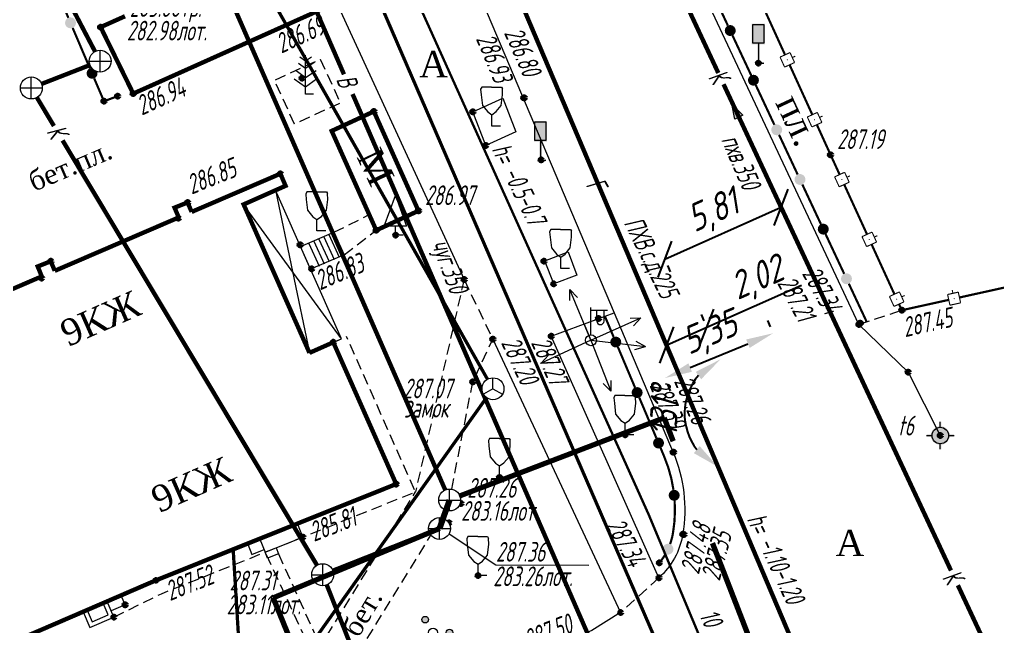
# Model space of a CAD drawing. Header units: metres. Extents: x 1687 to 3282, y 1191 to 1671.
# Drawn here: x 1873.61 to 1918.22, y 1503.33 to 1531.01 of the extents above; entities that cross this region are included whole.
import ezdxf

# ---------------------------------------------------------------- set-up
doc = ezdxf.new("R2010")
doc.units = ezdxf.units.M
doc.set_wipeout_variables(frame=1)
for name, pattern in [('COMMUN', [6, 5, -1]), ('DASHED', [0.75, 0.5, -0.25]), ('DASHEDX2', [1.5, 1, -0.5])]:
    doc.linetypes.add(name, pattern=pattern)
for name, color, linetype, lineweight, transparency in [('51361800', 7, 'Continuous', 18, 0.65), ('51361960', 7, 'Continuous', 18, 0.65), ('51472300', 7, 'Continuous', 18, 0.65), ('71133200', 7, 'Continuous', 18, 0.65), ('71133600', 7, 'Continuous', 18, 0.65), ('71133800', 7, 'Continuous', 18, 0.65), ('71211000', 7, 'Continuous', 18, 0.65), ('82211000', 7, 'Continuous', 18, 0.65), ('82212000', 7, 'Continuous', 18, 0.65), ('Commun', 7, 'Continuous', 18, 0.65), ('ELE_SKLAD', 7, 'Continuous', 18, 0.65), ('GEO_POINTS', 7, 'Continuous', 18, 0.65), ('Otm', 7, 'Continuous', 18, 0.65), ('Sit', 7, 'Continuous', 18, 0.65), ('Text', 7, 'Continuous', 18, 0.65), ('Text_com', 7, 'Continuous', 18, 0.65), ('Us_znak', 7, 'Continuous', 18, 0.65), ('Us_znak_fon', 7, 'Continuous', 18, 0.65)]:
    doc.layers.add(name, color=color, linetype=linetype, lineweight=lineweight, transparency=transparency)
doc.styles.add('eskd', font='ESKD1.shx', dxfattribs={"width": 1.2, "oblique": 15})
doc.styles.get("Standard").update_dxf_attribs({"font": 'GOST_0.TTF', "oblique": 15})
doc.styles.add('style1', font='times.ttf', dxfattribs={"height": 1})
doc.linetypes.add('KABELww_500', pattern='A,0.0001,-0.4,[131,ltypeshp.shx,S=0.4,R=90,X=0.4,Y=-0.4],0.2,[131,ltypeshp.shx,S=0.2,R=90,X=0.4,Y=-0.2],3.6,[131,ltypeshp.shx,S=0.2,R=-90,X=-0.4,Y=0.2],0.2,[131,ltypeshp.shx,S=0.4,R=-90,X=-0.4,Y=0.4],-0.8,4,-0.4', length=9.6001)
doc.linetypes.add('ПОДЗ_ЛИНИИ_СВЯЗИ', pattern='A,4.8,-0.2,[133,ltypeshp.shx,S=0.2,R=0,X=-0.2,Y=0],-0.2,4.8,-2', length=12)
doc.dimstyles.new('ISO-25', dxfattribs={"dimtxt": 2.5, "dimasz": 2.5, "dimexe": 1.25, "dimexo": 0.625, "dimtad": 1, "dimtxsty": 'Standard', "dimcen": 2.5, "dimadec": 0, "dimazin": 0, "dimtfac": 1, "dimtmove": 0, "dimatfit": 3, "dimfxl": 1, "dimarcsym": 0})

# ---------------------------------------------------------------- blocks, each defined once
blk = doc.blocks.new('71133200')
for p, q in [((-0.924145, 3.560442), (-1.024145, 3.360442)), ((-1.024145, 3.360442), (-0.977382, 2.864397)), ((-0.977382, 2.864397), (-0.861899, 1.88241)), ((-0.024145, 3.560442), (-0.924145, 3.560442)), ((-0.024145, 3.560442), (0.875855, 3.560442)), ((0.861899, 1.88241), (0.975974, 2.864397)), ((0.875855, 3.560442), (0.958164, 3.395824)), ((0.975974, 2.864397), (0.958164, 3.395824)), ((-0.861899, 1.88241), (-0.374616, 1.28565)), ((0.401375, 1.321765), (0.861899, 1.88241)), ((-0.374616, 1.28565), (0, 1.039723)), ((0, 1.039723), (0.401375, 1.321765)), ((0, 0), (0, 1.039723)), ((0.8, 0), (0, 0))]:
    blk.add_line(p, q)
at = {"style": 'eskd', "oblique": 14.99997778}
blk.add_attdef('Z', (1.873004, -0.239356), '', height=2, dxfattribs=at)
blk = doc.blocks.new('71133600')
for p, q in [((-0.52, 3.393), (0, 3.023)), ((0, 3.023), (0.55, 3.393)), ((-0.86, 2.163), (0, 1.513)), ((0, 1.513), (0.96, 2.163))]:
    blk.add_line(p, q)
for points in [[(-0.64, 2.838), (0, 2.368), (0, 2.368), (0.78, 2.928)], [(0.71, 0), (0, 0), (0, 3.55)], [(-1.05, 1.38), (0, 0.67), (1, 1.38)]]:
    blk.add_lwpolyline(points)
at = {"style": 'eskd', "oblique": 14.99998}
blk.add_attdef('Z', (2.033, -0.191), '', height=2, dxfattribs=at)
blk = doc.blocks.new('51472300')
for p, q in [((0, 0.5), (0, 3)), ((0, 2.75), (1.5, 2.75)), ((0.538, 1.74), (0.538, 2.75)), ((1.2, 1.74), (1.2, 2.75))]:
    blk.add_line(p, q)
at = {"color": 7}
for radius in [0.5, 0.05]:
    blk.add_circle((0, 0), radius, dxfattribs=at)
blk.add_arc((0.869, 1.752), 0.331, 182.15673, 357.84327)
at = {"oblique": 15}
blk.add_attdef('Z', (1.021, -1.366), '', height=2, dxfattribs=at)
blk = doc.blocks.new('71133800')
blk.add_lwpolyline([(0.71, 0), (0, 0), (0, 0.8), (-1.03, 0.8), (0, 3.61), (1.01, 0.8), (-0.03, 0.8)])
at = {"style": 'eskd', "oblique": 15}
blk.add_attdef('Z', (1.573, -0.805), '', height=2, dxfattribs=at)
blk = doc.blocks.new('*U62')
at = {"layer": '82211000', "linetype": 'Continuous', "ltscale": 0.5}
for points in [[(5192312.151, 4969121.11, 1), (5192312.346, 4969120.65, 1)], [(5192313.125, 4969118.808, 1), (5192313.32, 4969118.347, 1)], [(5192314.099, 4969116.505, 1), (5192314.294, 4969116.045, 1)], [(5192314.885, 4969114.14, 1), (5192314.938, 4969113.643, 1)], [(5192314.735, 4969111.661, 1), (5192314.524, 4969111.208, 1)]]:
    blk.add_hatch(color=256, dxfattribs=at).paths.add_polyline_path(points, flags=0)
at = {"layer": '82211000', "linetype": 'Continuous', "ltscale": 0.5, "flags": 128}
blk.add_lwpolyline([(5192311.762, 4969122.031, 0.1, 0.1, 0), (5192312.151, 4969121.11, 0, 0, 0)], format="xyseb", dxfattribs=at)
at = {"layer": '82211000', "linetype": 'Continuous', "ltscale": 0.5, "const_width": 0.1}
for points in [[(5192312.346, 4969120.65), (5192313.125, 4969118.808)], [(5192313.32, 4969118.347), (5192314.099, 4969116.505)]]:
    blk.add_lwpolyline(points, dxfattribs=at)
at = {"layer": '82211000', "linetype": 'Continuous', "ltscale": 0.5}
for points in [[(5192314.294, 4969116.045, 0.1, 0.1, 0), (5192314.45, 4969115.675, 0.1, 0.1, -0.063691), (5192314.88, 4969114.14, 0, 0, 0)], [(5192314.933, 4969113.643, 0.1, 0.1, -0.058102), (5192314.86, 4969112.19, 0.1, 0.1, -0.047329), (5192314.725, 4969111.666, 0, 0, 0)]]:
    blk.add_lwpolyline(points, format="xyseb", dxfattribs=at)
at = {"layer": '82211000', "ltscale": 0.5, "const_width": 0.1}
blk.add_lwpolyline([(5192314.515, 4969111.213, -0.042907), (5192314.234, 4969110.81, -0.042907)], format="xyb", dxfattribs=at)
blk = doc.blocks.new('*U70')
at = {"layer": '82211000', "linetype": 'Continuous', "ltscale": 0.5}
for points in [[(5192271.339, 4969140.73, 1), (5192271.544, 4969140.274, 1)], [(5192285.318, 4969140.264, 1), (5192285.514, 4969139.805, 1)], [(5192282.512, 4969139.118, 1), (5192282.972, 4969139.315, 1)], [(5192272.365, 4969138.45, 1), (5192272.57, 4969137.994, 1)], [(5192280.214, 4969138.135, 1), (5192280.674, 4969138.332, 1)], [(5192286.299, 4969137.965, 1), (5192286.495, 4969137.505, 1)], [(5192275.786, 4969137.062, 1), (5192276.243, 4969137.265, 1)], [(5192277.916, 4969137.152, 1), (5192278.375, 4969137.348, 1)], [(5192273.501, 4969136.048, 1), (5192273.958, 4969136.251, 1)], [(5192287.28, 4969135.666, 1), (5192287.476, 4969135.206, 1)], [(5192288.261, 4969133.366, 1), (5192288.458, 4969132.906, 1)]]:
    blk.add_hatch(color=256, dxfattribs=at).paths.add_polyline_path(points, flags=0)
at = {"layer": '82211000', "linetype": 'Continuous', "ltscale": 0.5, "flags": 128}
blk.add_lwpolyline([(5192270.929, 4969141.642, 0.1, 0.1, 0), (5192271.339, 4969140.73, 0, 0, 0)], format="xyseb", dxfattribs=at)
at = {"layer": '82211000', "linetype": 'Continuous', "ltscale": 0.5, "const_width": 0.1}
for points in [[(5192271.544, 4969140.274), (5192272.365, 4969138.45)], [(5192285.514, 4969139.805), (5192286.299, 4969137.965)], [(5192280.674, 4969138.332), (5192282.512, 4969139.118)], [(5192278.375, 4969137.348), (5192280.214, 4969138.135)], [(5192286.495, 4969137.505), (5192287.28, 4969135.666)], [(5192273.958, 4969136.251), (5192275.786, 4969137.062)], [(5192287.476, 4969135.206), (5192288.261, 4969133.366)]]:
    blk.add_lwpolyline(points, dxfattribs=at)
at = {"layer": '82211000', "linetype": 'Continuous', "ltscale": 0.5}
for points in [[(5192282.972, 4969139.315, 0.1, 0.1, 0), (5192285.298, 4969140.31, 0.1, 0.1, 0), (5192285.318, 4969140.264, 0, 0, 0)], [(5192272.57, 4969137.994, 0.1, 0.1, 0), (5192273.456, 4969136.027, 0.1, 0.1, 0), (5192273.501, 4969136.048, 0, 0, 0)], [(5192276.243, 4969137.265, 0.1, 0.1, 0), (5192276.311, 4969137.296, 0.1, 0.1, 0), (5192276.907, 4969136.72, 0.1, 0.1, 0), (5192277.916, 4969137.152, 0, 0, 0)]]:
    blk.add_lwpolyline(points, format="xyseb", dxfattribs=at)
at = {"layer": '82211000', "ltscale": 0.5}
blk.add_lwpolyline([(5192288.458, 4969132.906, 0.1, 0.1, 0), (5192288.903, 4969131.861, 0.1, 0.1, 0), (5192289.527, 4969132.094, 0, 0, 0)], format="xyseb", dxfattribs=at)
blk = doc.blocks.new('*U72')
at = {"layer": '82212000', "linetype": 'Continuous', "ltscale": 0.5}
for points in [[(5192318.496, 4969139.419, 1), (5192318.495, 4969139.369, 1)], [(5192318.819, 4969136.503, 1), (5192318.839, 4969136.457, 1)], [(5192320.062, 4969133.773, 1), (5192320.083, 4969133.727, 1)], [(5192321.306, 4969131.042, 1), (5192321.327, 4969130.997, 1)], [(5192322.552, 4969128.313, 1), (5192322.573, 4969128.268, 1)], [(5192342.303, 4969126.086, 1), (5192342.352, 4969126.097, 1)], [(5192323.801, 4969125.586, 1), (5192323.822, 4969125.541, 1)], [(5192339.373, 4969125.439, 1), (5192339.422, 4969125.45, 1)], [(5192336.444, 4969124.792, 1), (5192336.493, 4969124.803, 1)], [(5192333.514, 4969124.146, 1), (5192333.563, 4969124.157, 1)], [(5192330.585, 4969123.499, 1), (5192330.634, 4969123.51, 1)], [(5192325.051, 4969122.859, 1), (5192325.072, 4969122.813, 1)], [(5192327.655, 4969122.852, 1), (5192327.704, 4969122.863, 1)]]:
    blk.add_hatch(color=256, dxfattribs=at).paths.add_polyline_path(points, flags=0)
at = {"layer": '82212000', "linetype": 'Continuous', "ltscale": 0.5, "flags": 128}
blk.add_lwpolyline([(5192318.54, 4969140.893, 0.1, 0.1, 0), (5192318.503, 4969139.643, 0, 0, 0)], format="xyseb", dxfattribs=at)
at = {"layer": '82212000', "linetype": 'Continuous', "ltscale": 0.5}
for points, const_width in [([(5192318.238, 4969139.151), (5192318.253, 4969139.651)], 0.05), ([(5192318.253, 4969139.651), (5192318.753, 4969139.636)], 0.05), ([(5192318.753, 4969139.636), (5192318.738, 4969139.136)], 0.05), ([(5192318.738, 4969139.136), (5192318.238, 4969139.151)], 0.05), ([(5192318.746, 4969139.386), (5192318.896, 4969139.382)], 0.05), ([(5192318.498, 4969136.604), (5192318.953, 4969136.811)], 0.05), ([(5192318.705, 4969136.149), (5192318.498, 4969136.604)], 0.05), ([(5192318.953, 4969136.811), (5192319.16, 4969136.356)], 0.05), ([(5192319.056, 4969136.583), (5192319.193, 4969136.646)], 0.05), ([(5192319.16, 4969136.356), (5192318.705, 4969136.149)], 0.05), ([(5192318.933, 4969136.252), (5192319.969, 4969133.977)], 0.1), ([(5192319.741, 4969133.874), (5192320.196, 4969134.081)], 0.05), ([(5192319.949, 4969133.419), (5192319.741, 4969133.874)], 0.05), ([(5192320.196, 4969134.081), (5192320.404, 4969133.626)], 0.05), ([(5192320.3, 4969133.853), (5192320.437, 4969133.916)], 0.05), ([(5192320.404, 4969133.626), (5192319.949, 4969133.419)], 0.05), ([(5192320.176, 4969133.522), (5192321.213, 4969131.247)], 0.1), ([(5192320.985, 4969131.144), (5192321.44, 4969131.351)], 0.05), ([(5192321.192, 4969130.689), (5192320.985, 4969131.144)], 0.05), ([(5192321.44, 4969131.351), (5192321.647, 4969130.896)], 0.05), ([(5192321.544, 4969131.123), (5192321.68, 4969131.186)], 0.05), ([(5192321.647, 4969130.896), (5192321.192, 4969130.689)], 0.05), ([(5192322.231, 4969128.414), (5192322.686, 4969128.622)], 0.05), ([(5192322.439, 4969127.959), (5192322.231, 4969128.414)], 0.05), ([(5192322.686, 4969128.622), (5192322.894, 4969128.168)], 0.05), ([(5192322.79, 4969128.395), (5192322.926, 4969128.457)], 0.05), ([(5192322.894, 4969128.168), (5192322.439, 4969127.959)], 0.05), ([(5192322.667, 4969128.063), (5192323.708, 4969125.791)], 0.1), ([(5192342.029, 4969126.281), (5192342.517, 4969126.389)], 0.05), ([(5192342.137, 4969125.793), (5192342.029, 4969126.281)], 0.05), ([(5192342.273, 4969126.335), (5192342.241, 4969126.482)], 0.05), ([(5192342.517, 4969126.389), (5192342.625, 4969125.901)], 0.05), ([(5192323.48, 4969125.687), (5192323.935, 4969125.895)], 0.05), ([(5192323.689, 4969125.232), (5192323.48, 4969125.687)], 0.05), ([(5192323.935, 4969125.895), (5192324.143, 4969125.44)], 0.05), ([(5192324.039, 4969125.667), (5192324.176, 4969125.73)], 0.05), ([(5192339.1, 4969125.635), (5192339.588, 4969125.742)], 0.05), ([(5192339.344, 4969125.689), (5192339.311, 4969125.835)], 0.05), ([(5192339.588, 4969125.742), (5192339.696, 4969125.254)], 0.05), ([(5192339.642, 4969125.498), (5192342.083, 4969126.037)], 0.1), ([(5192342.625, 4969125.901), (5192342.137, 4969125.793)], 0.05), ([(5192324.143, 4969125.44), (5192323.689, 4969125.232)], 0.05), ([(5192323.916, 4969125.336), (5192324.957, 4969123.063)], 0.1), ([(5192336.712, 4969124.852), (5192339.154, 4969125.391)], 0.1), ([(5192339.207, 4969125.146), (5192339.1, 4969125.635)], 0.05), ([(5192339.696, 4969125.254), (5192339.207, 4969125.146)], 0.05), ([(5192336.17, 4969124.988), (5192336.658, 4969125.096)], 0.05), ([(5192336.278, 4969124.5), (5192336.17, 4969124.988)], 0.05), ([(5192336.414, 4969125.042), (5192336.382, 4969125.188)], 0.05), ([(5192336.658, 4969125.096), (5192336.766, 4969124.608)], 0.05), ([(5192333.241, 4969124.341), (5192333.729, 4969124.449)], 0.05), ([(5192333.349, 4969123.853), (5192333.241, 4969124.341)], 0.05), ([(5192333.485, 4969124.395), (5192333.453, 4969124.542)], 0.05), ([(5192333.729, 4969124.449), (5192333.837, 4969123.961)], 0.05), ([(5192333.783, 4969124.205), (5192336.224, 4969124.744)], 0.1), ([(5192336.766, 4969124.608), (5192336.278, 4969124.5)], 0.05), ([(5192330.555, 4969123.749), (5192330.523, 4969123.895)], 0.05), ([(5192330.853, 4969123.558), (5192333.295, 4969124.097)], 0.1), ([(5192333.837, 4969123.961), (5192333.349, 4969123.853)], 0.05), ([(5192327.924, 4969122.912), (5192330.365, 4969123.451)], 0.1), ([(5192330.311, 4969123.695), (5192330.799, 4969123.802)], 0.05), ([(5192330.419, 4969123.206), (5192330.311, 4969123.695)], 0.05), ([(5192330.799, 4969123.802), (5192330.907, 4969123.314)], 0.05), ([(5192324.73, 4969122.959), (5192325.185, 4969123.167)], 0.05), ([(5192325.185, 4969123.167), (5192325.393, 4969122.713)], 0.05), ([(5192325.289, 4969122.94), (5192325.425, 4969123.003)], 0.05), ([(5192327.382, 4969123.048), (5192327.87, 4969123.156)], 0.05), ([(5192327.49, 4969122.56), (5192327.382, 4969123.048)], 0.05), ([(5192327.626, 4969123.102), (5192327.594, 4969123.248)], 0.05), ([(5192327.87, 4969123.156), (5192327.978, 4969122.668)], 0.05), ([(5192330.907, 4969123.314), (5192330.419, 4969123.206)], 0.05), ([(5192324.938, 4969122.505), (5192324.73, 4969122.959)], 0.05), ([(5192325.393, 4969122.713), (5192324.938, 4969122.505)], 0.05), ([(5192327.978, 4969122.668), (5192327.49, 4969122.56)], 0.05)]:
    blk.add_lwpolyline(points, dxfattribs=dict(at, const_width=const_width))
for points in [[(5192318.488, 4969139.144, 0.1, 0.1, 0), (5192318.435, 4969137.344, 0.1, 0.1, 0), (5192318.725, 4969136.707, 0, 0, 0)], [(5192321.42, 4969130.792, 0.1, 0.1, 0), (5192322.045, 4969129.42, 0.1, 0.1, 0), (5192322.458, 4969128.518, 0, 0, 0)], [(5192325.166, 4969122.609, 0.1, 0.1, 0), (5192325.293, 4969122.331, 0.1, 0.1, 0), (5192327.436, 4969122.804, 0, 0, 0)]]:
    blk.add_lwpolyline(points, format="xyseb", dxfattribs=at)
at = {"layer": '82212000', "ltscale": 0.5, "const_width": 0.1}
blk.add_lwpolyline([(5192342.571, 4969126.145), (5192342.744, 4969126.183)], dxfattribs=at)
blk = doc.blocks.new('*U75')
at = {"layer": '82211000', "linetype": 'Continuous', "ltscale": 0.5}
for points in [[(5192316.301, 4969137.575, 1), (5192316.513, 4969137.122, 1)], [(5192317.362, 4969135.311, 1), (5192317.574, 4969134.858, 1)], [(5192318.423, 4969133.047, 1), (5192318.635, 4969132.595, 1)], [(5192319.483, 4969130.784, 1), (5192319.696, 4969130.331, 1)], [(5192320.544, 4969128.52, 1), (5192320.757, 4969128.067, 1)], [(5192321.605, 4969126.256, 1), (5192321.817, 4969125.803, 1)], [(5192322.666, 4969123.992, 1), (5192322.878, 4969123.54, 1)]]:
    blk.add_hatch(color=256, dxfattribs=at).paths.add_polyline_path(points, flags=0)
at = {"layer": '82211000', "linetype": 'Continuous', "ltscale": 0.5, "flags": 128}
blk.add_lwpolyline([(5192315.876, 4969138.48, 0.1, 0.1, 0), (5192316.301, 4969137.575, 0, 0, 0)], format="xyseb", dxfattribs=at)
at = {"layer": '82211000', "linetype": 'Continuous', "ltscale": 0.5, "const_width": 0.1}
for points in [[(5192316.513, 4969137.122), (5192317.362, 4969135.311)], [(5192317.574, 4969134.858), (5192318.423, 4969133.047)], [(5192318.635, 4969132.595), (5192319.483, 4969130.784)], [(5192319.696, 4969130.331), (5192320.544, 4969128.52)], [(5192320.757, 4969128.067), (5192321.605, 4969126.256)], [(5192321.817, 4969125.803), (5192322.666, 4969123.992)]]:
    blk.add_lwpolyline(points, dxfattribs=at)
at = {"layer": '82211000', "ltscale": 0.5, "const_width": 0.1}
blk.add_lwpolyline([(5192322.878, 4969123.54), (5192323.693, 4969121.801)], dxfattribs=at)
blk = doc.blocks.new('51361800a')
at = {"style": 'eskd', "oblique": 15}
for tag, p in [('Z', (1.722, 1.4)), ('Z1', (1.722, -1)), ('Z2', (1.722, -3.4))]:
    blk.add_attdef(tag, p, '', height=2, dxfattribs=at)
at = {"color": 7}
blk.add_wipeout([(-0.098, 1), (-0.292, 0.962), (-0.474, 0.886), (-0.637, 0.777), (-0.777, 0.637), (-0.886, 0.474), (-0.962, 0.292), (-1, 0.098), (-1, -0.098), (-0.962, -0.292), (-0.886, -0.474), (-0.777, -0.637), (-0.637, -0.777), (-0.474, -0.886), (-0.292, -0.962), (-0.098, -1), (0.098, -1), (0.292, -0.962), (0.474, -0.886), (0.637, -0.777), (0.777, -0.637), (0.886, -0.474), (0.962, -0.292), (1, -0.098), (1, 0.098), (0.962, 0.292), (0.886, 0.474), (0.777, 0.637), (0.637, 0.777), (0.474, 0.886), (0.292, 0.962), (0.098, 1)], dxfattribs=at)
for p, q in [((0, -1), (0, 1)), ((-1, 0), (1, 0))]:
    blk.add_line(p, q)
blk.add_circle((0, 0), 1)
blk = doc.blocks.new('51361960a')
at = {"style": 'eskd', "oblique": 15}
for tag, p in [('Z', (1.722, 1.4)), ('Z1', (1.722, -1)), ('Z2', (1.722, -3.4))]:
    blk.add_attdef(tag, p, '', height=2, dxfattribs=at)
at = {"color": 7}
blk.add_wipeout([(-0.098, 1), (-0.292, 0.962), (-0.474, 0.886), (-0.637, 0.777), (-0.777, 0.637), (-0.886, 0.474), (-0.962, 0.292), (-1, 0.098), (-1, -0.098), (-0.962, -0.292), (-0.886, -0.474), (-0.777, -0.637), (-0.637, -0.777), (-0.474, -0.886), (-0.292, -0.962), (-0.098, -1), (0.098, -1), (0.292, -0.962), (0.474, -0.886), (0.637, -0.777), (0.777, -0.637), (0.886, -0.474), (0.962, -0.292), (1, -0.098), (1, 0.098), (0.962, 0.292), (0.886, 0.474), (0.777, 0.637), (0.637, 0.777), (0.474, 0.886), (0.292, 0.962), (0.098, 1)], dxfattribs=at)
blk.add_wipeout([(-0.098, 1), (-0.292, 0.962), (-0.474, 0.886), (-0.637, 0.777), (-0.777, 0.637), (-0.886, 0.474), (-0.962, 0.292), (-1, 0.098), (-1, -0.098), (-0.962, -0.292), (-0.886, -0.474), (-0.777, -0.637), (-0.637, -0.777), (-0.474, -0.886), (-0.292, -0.962), (-0.098, -1), (0.098, -1), (0.292, -0.962), (0.474, -0.886), (0.637, -0.777), (0.777, -0.637), (0.886, -0.474), (0.962, -0.292), (1, -0.098), (1, 0.098), (0.962, 0.292), (0.886, 0.474), (0.777, 0.637), (0.637, 0.777), (0.474, 0.886), (0.292, 0.962), (0.098, 1)], dxfattribs=at)
for q in [(0, 1), (-0.867, -0.498), (0.867, -0.498)]:
    blk.add_line((0, 0), q)
blk.add_circle((0, 0), 1)
blk = doc.blocks.new('71211000')
at = {"linetype": 'Continuous'}
h = blk.add_hatch(color=256, dxfattribs=at)
h.paths.add_polyline_path([(-0.39, -1.19, 1), (-0.99, -1.19, 1)])
h.paths.add_polyline_path([(-0.41, 1.18, 1), (-1.01, 1.18, 1)])
h.paths.add_polyline_path([(1.2, 0, 1), (1.8, 0, 1)])
for centre, radius in [((-0.71, 1.18), 0.3), ((0, 0), 0.4), ((1.5, 0), 0.3), ((-0.69, -1.19), 0.3)]:
    blk.add_circle(centre, radius)
blk = doc.blocks.new('NAPR')
at = {"layer": 'Us_znak', "color": 0, "linetype": 'Continuous', "lineweight": -2}
for p in [(-0.191, 2.038), (0.189, 2.037)]:
    blk.add_line(p, (0, 2.5), dxfattribs=at)
blk.add_lwpolyline([(0, 0), (0, 2.5)], dxfattribs=at)
blk = doc.blocks.new('ZNAK')
at = {"layer": 'Us_znak_fon', "true_color": 0xffffff}
blk.add_hatch(color=7, dxfattribs=at).paths.add_polyline_path([(0.3, 1.8), (-0.3, 1.8), (-0.3, 0.85), (-0.05, 0.85), (-0.05, -0.05), (0.25, -0.05), (0.25, 0.05), (0.05, 0.05), (0.05, 0.85), (0.3, 0.85)])
at = {"layer": 'Us_znak', "color": 0, "linetype": 'Continuous', "lineweight": -2, "ltscale": 10}
blk.add_lwpolyline([(-0.25, 1.75), (0.25, 1.75), (0.25, 0.9), (-0.25, 0.9)], close=True, dxfattribs=at)
at = {"layer": 'Us_znak', "linetype": 'DASHEDX2', "ltscale": 10}
blk.add_lwpolyline([(0, 0.9), (0, 0), (0.25, 0)], dxfattribs=at)
blk = doc.blocks.new('A$C52264BE2')
at = {"layer": 'Sit'}
h = blk.add_hatch(color=32, dxfattribs=at)
h.dxf.hatch_style = 1
h.paths.add_polyline_path([(0, 0.374), (0.714, 0.443), (0.15, 0)])
at = {"layer": 'Sit', "color": 32, "elevation": 285.308}
blk.add_lwpolyline([(0, 0.374), (0.714, 0.443), (0.15, 0), (0, 0.374)], dxfattribs=at)
blk = doc.blocks.new('POINT')
at = {"layer": 'Us_znak', "linetype": 'Continuous', "lineweight": -2}
h = blk.add_hatch(color=0, dxfattribs=at)
edge = h.paths.add_edge_path()
edge.add_arc((0, 0), 0.05, 0, 360)
at = {"layer": 'Us_znak_fon', "linetype": 'Continuous', "true_color": 0xffffff}
blk.add_hatch(color=7, dxfattribs=at).paths.add_polyline_path([(-0.422, 0.05, -0.346708), (-0.05, 0.422), (-0.05, 0.625), (0.05, 0.625), (0.05, 0.422, -0.346708), (0.422, 0.05), (0.625, 0.05), (0.625, -0.05), (0.422, -0.05, -0.346708), (0.05, -0.422), (0.05, -0.625), (-0.05, -0.625), (-0.05, -0.422, -0.346708), (-0.422, -0.05), (-0.625, -0.05), (-0.625, 0.05)])
at = {"layer": 'Us_znak', "color": 0, "linetype": 'Continuous', "lineweight": -2}
for p, q in [((0, 0.375), (0, 0.625)), ((-0.625, 0), (-0.375, 0)), ((0.375, 0), (0.625, 0)), ((0, -0.625), (0, -0.375))]:
    blk.add_line(p, q, dxfattribs=at)
for radius in [0.375, 0.05]:
    blk.add_circle((0, 0), radius, dxfattribs=at)
blk = doc.blocks.new('_Oblique')
at = {"color": 0, "linetype": 'ByBlock', "lineweight": -2}
blk.add_line((-0.5, -0.5), (0.5, 0.5), dxfattribs=at)
blk = doc.blocks.new('*D113')
at = {"color": 0, "lineweight": -2, "transparency": 16777216}
for p, q in [((1904.963, 1516.982), (1909.276, 1518.891)), ((1904.836, 1517.268), (1904.71, 1517.553)), ((1903.118, 1516.165), (1904.963, 1516.982)), ((1902.991, 1516.451), (1902.865, 1516.736))]:
    blk.add_line(p, q, dxfattribs=at)
at = {"layer": 'Defpoints', "color": 0, "transparency": 16777216}
for p in [(1904.963, 1516.982), (1904.963, 1516.982), (1903.118, 1516.165)]:
    blk.add_point(p, dxfattribs=at)
at = {"color": 0, "lineweight": -2, "transparency": 16777216, "xscale": 1.25, "yscale": 1.25, "zscale": 1.25}
for p, rotation in [((1904.963, 1516.982), 23.87615113936578), ((1903.118, 1516.165), 203.8761511393658)]:
    blk.add_blockref('_Oblique', p, dxfattribs=dict(at, rotation=rotation))
at = {"color": 0, "transparency": 16777216, "insert": (1907.273, 1519.132), "char_height": 1.25, "attachment_point": 5, "rotation": 23.8762}
blk.add_mtext('2,02', dxfattribs=at)
blk = doc.blocks.new('*D123')
at = {"color": 0, "lineweight": -2, "transparency": 16777216}
for p, q in [((1903.039, 1520.082), (1908.348, 1522.448)), ((1908.475, 1522.162), (1908.602, 1521.877)), ((1903.167, 1519.797), (1903.294, 1519.511))]:
    blk.add_line(p, q, dxfattribs=at)
at = {"layer": 'Defpoints', "color": 0, "transparency": 16777216}
for p in [(1908.348, 1522.448), (1908.348, 1522.448), (1903.039, 1520.082)]:
    blk.add_point(p, dxfattribs=at)
at = {"color": 0, "lineweight": -2, "transparency": 16777216, "xscale": 1.25, "yscale": 1.25, "zscale": 1.25}
for p, rotation in [((1908.348, 1522.448), 24.01759159177608), ((1903.039, 1520.082), 204.0175915917761)]:
    blk.add_blockref('_Oblique', p, dxfattribs=dict(at, rotation=rotation))
at = {"color": 0, "transparency": 16777216, "insert": (1905.274, 1522.207), "char_height": 1.25, "attachment_point": 5, "rotation": 24.0176}
blk.add_mtext('5,81', dxfattribs=at)
blk = doc.blocks.new('*D199')
at = {"color": 0, "lineweight": -2, "transparency": 16777216}
blk.add_arc((1906.638, 1513.037), 2.694, 139.8285, 217.4859, dxfattribs=at)
at = {"color": 0, "transparency": 16777216}
for points in [[(1904.455, 1514.942), (1904.703, 1514.607), (1905.585, 1515.517)], [(1904.631, 1511.559), (1904.368, 1511.236), (1905.47, 1510.609)]]:
    blk.add_solid(points, dxfattribs=at)
at = {"layer": 'Defpoints', "color": 0, "transparency": 16777216}
for p in [(1882.695, 1569.44, 283.113), (1904.162, 1514.099), (1906.638, 1513.037, 284.537), (1906.638, 1513.037, 284.537), (1899.584, 1498.371, 284.715)]:
    blk.add_point(p, dxfattribs=at)
at = {"color": 0, "transparency": 16777216, "insert": (1903.007, 1513.122), "char_height": 1.25, "attachment_point": 5, "rotation": 88.6572}
blk.add_mtext('131°', dxfattribs=at)
blk = doc.blocks.new('*D200')
at = {"color": 0, "lineweight": -2, "transparency": 16777216}
blk.add_arc((1899.069, 1498.153), 3.375, 314.4852, 42.967, dxfattribs=at)
at = {"color": 0, "transparency": 16777216}
for points in [[(1901.415, 1500.285), (1901.662, 1500.621), (1900.532, 1501.194)], [(1901.55, 1495.572), (1901.318, 1495.918), (1900.395, 1495.05)]]:
    blk.add_solid(points, dxfattribs=at)
at = {"layer": 'Defpoints', "color": 0, "transparency": 16777216}
for p in [(1906.123, 1512.818, 284.537), (1899.069, 1498.153, 284.715), (1899.069, 1498.153), (1902.172, 1496.827), (1916.204, 1458.057)]:
    blk.add_point(p, dxfattribs=at)
at = {"color": 0, "transparency": 16777216, "insert": (1901.506, 1498.099), "char_height": 1.25, "attachment_point": 5, "rotation": 88.7261}
blk.add_mtext('131°', dxfattribs=at)
blk = doc.blocks.new('*D228')
at = {"color": 0, "lineweight": -2, "transparency": 16777216}
for p, q in [((1907.869, 1516.994), (1907.749, 1517.283)), ((1904.201, 1515.138), (1906.833, 1516.227)), ((1903.166, 1514.372), (1903.285, 1514.083))]:
    blk.add_line(p, q, dxfattribs=at)
at = {"color": 0, "transparency": 16777216}
for points in [[(1906.754, 1516.42), (1906.913, 1516.035), (1907.988, 1516.705)], [(1904.122, 1515.331), (1904.281, 1514.946), (1903.046, 1514.66)]]:
    blk.add_solid(points, dxfattribs=at)
at = {"layer": 'Defpoints', "color": 0, "transparency": 16777216}
for p in [(1907.988, 1516.705, 287.199), (1907.988, 1516.705), (1903.046, 1514.66)]:
    blk.add_point(p, dxfattribs=at)
at = {"color": 0, "transparency": 16777216, "insert": (1905.123, 1516.636), "char_height": 1.25, "attachment_point": 5, "rotation": 22.4792}
blk.add_mtext('5,35', dxfattribs=at)

msp = doc.modelspace()

# ---------------------------------------------------------------- linework, layer by layer
at = {"color": 192, "linetype": 'ПОДЗ_ЛИНИИ_СВЯЗИ', "lineweight": 60, "ltscale": 0.4, "const_width": 0.15, "flags": 128}
for points, elevation in [([(1918.121, 1466.925), (1881.223, 1552.158)], 290.074), ([(1876.28, 1547.496), (1894.955, 1514.607)], 285.237), ([(1885.226, 1500.147), (1894.911, 1513.769)], 287.444), ([(1883.357, 1506.828), (1885.261, 1475.692)], 287.444)]:
    msp.add_lwpolyline(points, dxfattribs=dict(at, elevation=elevation))
at = {"layer": 'Commun', "color": 1, "linetype": 'KABELww_500', "lineweight": 30, "flags": 128}
for points in [[(1902.3, 1508.453), (1861.765, 1598.39)], [(1902.3, 1508.453), (1907.247, 1496.628), (1915.094, 1478.449), (1925.833, 1453.741), (1943.82, 1411.454), (1947.767, 1402.432), (1954.32, 1387.493), (1973.029, 1345.148), (1987.375, 1312.339), (2001.279, 1279.81), (2013.185, 1252.155), (2013.185, 1252.155)]]:
    msp.add_lwpolyline(points, dxfattribs=at)
at = {"layer": 'Commun', "color": 4, "linetype": 'COMMUN', "ltscale": 0.7, "const_width": 0.2, "elevation": 287.906, "flags": 128}
msp.add_lwpolyline([(1881.85, 1566.264), (1918.476, 1479.984)], dxfattribs=at)
at = {"layer": 'Commun', "color": 106, "linetype": 'COMMUN', "ltscale": 0.7, "const_width": 0.2, "elevation": 285.381, "flags": 128}
for points in [[(1874.749, 1559.864), (1888.41, 1528.51)], [(1888.802, 1527.611), (1900.448, 1500.88)]]:
    msp.add_lwpolyline(points, dxfattribs=at)
at = {"layer": 'Commun', "color": 32, "linetype": 'COMMUN', "ltscale": 0.7, "const_width": 0.2, "flags": 128}
for points, elevation in [([(1893.029, 1509.557), (1875.634, 1549.311)], 285.237), ([(1877.051, 1529.558), (1867.305, 1548.126)], 286.577), ([(1905.483, 1528.572), (1901.166, 1537.803)], 288.999), ([(1876.821, 1528.933), (1874.615, 1528.072)], 286.577), ([(1916.095, 1505.885), (1905.724, 1528.058)], 288.999), ([(1874.401, 1527.457), (1875.181, 1526.154)], 286.577), ([(1875.574, 1525.498), (1887.181, 1506.122)], 286.577), ([(1893.083, 1508.618), (1892.948, 1508.264)], 285.237), ([(1892.302, 1507.614), (1887.903, 1505.876)], 285.237), ([(1887.623, 1505.228), (1889.468, 1500.591)], 285.237), ([(1921.441, 1494.455), (1916.409, 1505.214)], 288.999)]:
    msp.add_lwpolyline(points, dxfattribs=dict(at, elevation=elevation))
at = {"layer": 'GEO_POINTS', "lineweight": 60}
for centre in [(1877.311, 1530.663, 286.411), (1877.283, 1529.114, 286.577), (1907.31, 1529.026, 287.055), (1886.498, 1528.336, 293.181), (1874.143, 1527.887, 286.533), (1878.798, 1527.631, 286.941), (1877.462, 1527.284, 286.558), (1878.086, 1527.516, 286.535), (1896.615, 1527.436, 286.934), (1896.634, 1527.438, 286.797), (1889.774, 1526.818, 286.826), (1894.283, 1526.801, 286.918), (1894.884, 1525.272, 286.961), (1897.404, 1524.605, 286.805), (1910.604, 1524.843, 287.191), (1885.509, 1523.978, 299.683), (1881.278, 1522.667, 286.851), (1891.807, 1522.287, 286.965), (1880.856, 1521.947, 286.907), (1889.882, 1521.398, 286.785), (1890.767, 1521.182, 286.802), (1886.415, 1520.74, 286.324), (1875.037, 1519.986, 286.882), (1886.939, 1519.637, 286.831), (1897.532, 1519.995, 287.133), (1874.619, 1519.22, 286.897), (1893.888, 1519.152, 287.122), (1897.976, 1518.951, 287.183), (1900.019, 1517.374, 287.232), (1913.852, 1517.753, 287.45), (1911.898, 1517.107, 287.207), (1911.951, 1517.162, 287.343), (1897.865, 1516.57, 287.268), (1887.923, 1516.291, 308.062), (1895.198, 1516.43, 287.195), (1914.14, 1514.934, 287.418), (1894.284, 1514.492, 287.064), (1895.2, 1514.167, 287.069), (1901.231, 1512.078, 287.508), (1915.609, 1512.04, 287.436), (1903.423, 1511.273, 287.392), (1903.444, 1511.281, 287.258), (1890.792, 1509.827, 308.65), (1895.507, 1510.131, 287.283), (1893.738, 1508.943, 287.256), (1893.203, 1508.063, 287.355), (1903.863, 1507.537, 287.475), (1903.908, 1507.525, 287.35), (1886.533, 1507.41, 285.811), (1902.793, 1506.232, 287.366), (1879.833, 1505.437, 287.519), (1887.439, 1505.693, 287.307), (1894.525, 1505.65, 286.27), (1902.778, 1505.551, 287.344), (1878.428, 1504.316, 287.526), (1901.03, 1503.964, 287.359), (1877.918, 1503.763, 288.099)]:
    msp.add_circle(centre, 0.06, dxfattribs=at)
at = {"layer": 'Sit', "extrusion": (0.151051, -0.351926, 0.92376)}
for p, q in [((1886.424, 1520.66, 287.811), (1887.954, 1521.306, 287.807)), ((1887.269, 1521, 287.807), (1887.729, 1519.969, 287.339)), ((1887.497, 1521.102, 287.807), (1887.957, 1520.071, 287.339)), ((1887.725, 1521.204, 287.807), (1888.185, 1520.173, 287.339)), ((1887.954, 1521.306, 287.807), (1888.413, 1520.275, 287.339)), ((1886.884, 1519.63, 287.343), (1886.424, 1520.66, 287.811)), ((1886.812, 1520.796, 287.807), (1887.272, 1519.766, 287.339)), ((1887.04, 1520.898, 287.807), (1887.5, 1519.868, 287.339)), ((1888.413, 1520.275, 287.339), (1886.884, 1519.63, 287.343))]:
    msp.add_line(p, q, dxfattribs=at)
at = {"layer": 'Sit', "flags": 128}
for points, format, elevation in [([(1911.898, 1517.107), (1904.19, 1533.553), (1898.466, 1545.867), (1892.401, 1559.11), (1885.883, 1573.711), (1876.722, 1594.02), (1875.529, 1596.732, -0.178713), (1875.17, 1602.615, -0.0486), (1876.343, 1605.47, -0.50364)], "xyb", 287.207), ([(1886.837, 1515.809, 0.2, 0.2, 0), (1883.833, 1522.578, 0.2, 0.2, 0), (1885.746, 1523.427, 0.2, 0.2, 0), (1885.509, 1523.978, 0, 0, 0)], "xyseb", 287.343), ([(1900.735, 1517.629), (1903.423, 1511.273, -0.142476), (1903.863, 1507.537, -0.168539), (1902.778, 1505.551)], "xyb", 285.237)]:
    msp.add_lwpolyline(points, format=format, dxfattribs=dict(at, elevation=elevation))
at = {"layer": 'Sit', "const_width": 0.2, "flags": 128}
for points, elevation in [([(1883.253, 1539.759), (1885.118, 1538.368), (1888.068, 1531.783), (1878.798, 1527.631), (1877.311, 1530.663), (1878.421, 1531.16)], 286.395), ([(1881.462, 1522.237), (1885.509, 1523.978)], 287.343), ([(1880.873, 1521.984), (1880.873, 1521.984), (1880.682, 1522.43), (1881.278, 1522.667), (1881.462, 1522.237), (1881.462, 1522.237)], 286.851), ([(1875.218, 1519.55), (1880.873, 1521.984)], 287.343), ([(1874.626, 1519.296), (1874.626, 1519.296), (1874.44, 1519.748), (1875.037, 1519.986), (1875.218, 1519.55), (1875.218, 1519.55)], 286.882), ([(1868.927, 1516.846), (1869.612, 1517.139), (1874.626, 1519.296)], 287.343), ([(1886.837, 1515.809), (1887.923, 1516.291), (1890.792, 1509.827), (1879.833, 1505.437), (1873.847, 1502.854)], 287.854)]:
    msp.add_lwpolyline(points, dxfattribs=dict(at, elevation=elevation))
at = {"layer": 'Sit', "flags": 128}
for points, elevation in [([(1894.401, 1532.607), (1900.735, 1517.629)], 285.237), ([(1888.068, 1531.783), (1893.888, 1519.152)], 286.395), ([(1894.283, 1526.801), (1895.649, 1527.42)], 286.918), ([(1885.289, 1523.224), (1886.837, 1515.809)], 287.343), ([(1888.293, 1516.456), (1883.833, 1522.578)], 287.343), ([(1897.976, 1518.951), (1897.573, 1520.007), (1898.629, 1520.41), (1899.032, 1519.354), (1897.976, 1518.951)], 287.183), ([(1902.778, 1505.551), (1897.865, 1516.57), (1900.735, 1517.629)], 287.366), ([(1899.366, 1517.124), (1899.673, 1516.385)], 287.366), ([(1911.898, 1517.107), (1914.14, 1514.934), (1915.609, 1512.04)], 287.207), ([(1887.923, 1516.291), (1888.293, 1516.456)], 287.854), ([(1895.198, 1516.43), (1901.03, 1503.964)], 287.195), ([(1886.533, 1507.41), (1886.287, 1508.022), (1884.578, 1507.314), (1884.816, 1506.722), (1886.533, 1507.41)], 285.811), ([(1884.578, 1507.314), (1884.024, 1507.084), (1884.21, 1506.62), (1884.767, 1506.843)], 285.811), ([(1893.211, 1507.561), (1895.329, 1506.142), (1899.584, 1506.128)], 285.237), ([(1876.508, 1504.002), (1876.508, 1504.002), (1876.817, 1503.287), (1877.918, 1503.763), (1877.61, 1504.477), (1877.61, 1504.477)], 288.099), ([(1878.428, 1504.316), (1878.241, 1504.75)], 287.526), ([(1876.692, 1504.081), (1876.921, 1503.55), (1877.655, 1503.867), (1877.426, 1504.398)], 288.099), ([(1878.428, 1504.316), (1877.797, 1504.044)], 287.526), ([(1901.03, 1503.964), (1899.711, 1503.151), (1888.564, 1498.208), (1883.298, 1495.881), (1877.09, 1493.072)], 285.237)]:
    msp.add_lwpolyline(points, dxfattribs=dict(at, elevation=elevation))
at = {"layer": 'Sit', "linetype": 'DASHED', "flags": 128}
for points, elevation in [([(1886.156, 1526.245), (1885.24, 1528.245), (1887.331, 1529.204), (1888.247, 1527.203), (1886.156, 1526.245)], 286.395), ([(1887.954, 1521.306), (1889.561, 1522.113)], 287.807), ([(1888.413, 1520.275), (1889.882, 1521.398)], 287.339), ([(1893.888, 1519.152), (1891.673, 1509.469)], 287.122), ([(1893.888, 1519.152), (1895.198, 1516.43)], 286.395), ([(1911.898, 1517.107), (1913.852, 1517.753)], 287.207), ([(1877.918, 1503.763), (1880.087, 1504.827), (1891.673, 1509.469), (1888.526, 1516.559)], 287.854), ([(1893.325, 1509.59), (1894.284, 1514.492), (1895.198, 1516.43)], 285.237), ([(1883.298, 1495.881), (1891.673, 1509.469)], 285.237), ([(1892.862, 1508.289), (1893.068, 1508.624)], 285.237), ([(1885.931, 1497.044), (1892.37, 1507.492)], 285.237), ([(1886.99, 1502.064), (1884.816, 1506.722)], 287.379), ([(1885.422, 1506.641), (1887.333, 1502.428)], 285.811), ([(1902.778, 1505.551), (1901.03, 1503.964)], 285.237)]:
    msp.add_lwpolyline(points, dxfattribs=dict(at, elevation=elevation))
at = {"layer": 'Sit', "flags": 128}
for points, elevation in [([(1894.884, 1525.272), (1894.283, 1526.801), (1895.649, 1527.42), (1896.25, 1525.891)], 286.961), ([(1883.833, 1522.578), (1886.837, 1515.809), (1888.293, 1516.456), (1885.289, 1523.224)], 287.343), ([(1884.816, 1506.722), (1885.31, 1506.92), (1885.422, 1506.641), (1884.927, 1506.442)], 285.811)]:
    msp.add_lwpolyline(points, close=True, dxfattribs=dict(at, elevation=elevation))
at = {"layer": 'Sit', "const_width": 0.2, "elevation": 286.826, "flags": 128}
msp.add_lwpolyline([(1889.774, 1526.818), (1891.807, 1522.287), (1889.882, 1521.398), (1887.849, 1525.929)], close=True, dxfattribs=at)

# ---------------------------------------------------------------- block references
at = {"layer": '51472300', "color": 7, "xscale": 0.5, "yscale": 0.5, "zscale": 0.5}
msp.add_blockref('51472300', (1899.673, 1516.385, 287.366), dxfattribs=at)
at = {"layer": '71133200', "color": 7, "xscale": 0.5, "yscale": 0.5, "zscale": 0.5}
for p in [(1895.155, 1526.151), (1887.179, 1521.373), (1898.302, 1519.654), (1901.231, 1512.078, 287.508), (1895.507, 1510.131, 287.283), (1894.525, 1505.65, 286.27)]:
    msp.add_blockref('71133200', p, dxfattribs=at)
at = {"layer": '71133600', "color": 7, "xscale": 0.5, "yscale": 0.5, "zscale": 0.5}
msp.add_blockref('71133600', (1886.658, 1527.608, 293.181), dxfattribs=at)
at = {"layer": '71133800', "color": 7, "xscale": 0.5, "yscale": 0.5, "zscale": 0.5}
msp.add_blockref('71133800', (1890.76, 1521.182, 286.802), dxfattribs=at)
at = {"layer": '71211000', "color": 7, "xscale": 0.5, "yscale": 0.5, "zscale": 0.5}
msp.add_blockref('71211000', (1892.471, 1503.054, 287.395), dxfattribs=at)
at = {"layer": '82211000', "color": 7}
for name in ['*U70', '*U75', '*U62']:
    msp.add_blockref(name, (-5190411.441, -4967604.578), dxfattribs=at)
at = {"layer": '82212000', "color": 7}
msp.add_blockref('*U72', (-5190411.441, -4967604.578), dxfattribs=at)
at = {"layer": 'Sit', "color": 7, "linetype": 'Continuous'}
for name, p in [('ZNAK', (1907.31, 1529.026, 287.055)), ('ZNAK', (1897.372, 1524.589, 1.42)), ('POINT', (1915.609, 1512.04, 287.207))]:
    msp.add_blockref(name, p, dxfattribs=at)
at = {"layer": 'Sit', "color": 7, "rotation": 95.59970702842959}
msp.add_blockref('A$C52264BE2', (1906.611, 1526.501, -285.308), dxfattribs=at)
at = {"layer": 'Sit', "color": 7, "linetype": 'Continuous'}
for rotation in [22.63254919406308, 294.0603694856759]:
    msp.add_blockref('NAPR', (1899.673, 1516.385, 287.366), dxfattribs=dict(at, rotation=rotation))
at = {"layer": 'Sit', "color": 7, "linetype": 'Continuous', "xscale": -1}
for rotation in [114.5908864449978, 263.4347005427211, 201.3055858978623]:
    msp.add_blockref('NAPR', (1899.673, 1516.385, 287.366), dxfattribs=dict(at, rotation=rotation))

# ---------------------------------------------------------------- texts
at = {"layer": 'Commun', "color": 4, "linetype": 'COMMUN', "ltscale": 0.7, "oblique": 13, "width": 0.8}
for p in [(1906.768, 1508.232, 278.725), (1906.768, 1508.232, 568.007)]:
    msp.add_text('h= -1.10-1.20', height=0.9, rotation=295.1995, dxfattribs=at).set_placement(p)
at = {"layer": 'ELE_SKLAD', "oblique": 13, "width": 0.8}
msp.add_text('t6', height=0.9, dxfattribs=at).set_placement((1913.684, 1512.04, 287.207))
at = {"layer": 'Otm', "oblique": 13, "width": 0.8}
for s, rotation, p in [('286.69', 24.6612, (1885.552, 1529.447, 286.69)), ('286.80', 293.571, (1895.697, 1530.403, 286.797)), ('286.93', 292.5131, (1894.415, 1530.138, 286.934)), ('286.94', 24.1278, (1879.184, 1526.621, 286.941)), ('286.85', 21.822, (1881.46, 1523.02, 286.851)), ('286.83', 22.9088, (1887.318, 1518.653, 287.343)), ('287.34', 299.2831, (1909.282, 1519.428, 287.343)), ('287.21', 298.4669, (1908.15, 1518.995, 287.207)), ('287.45', 12.4483, (1914.003, 1516.521, 287.45)), ('287.20', 295.071, (1895.561, 1516.268, 287.195)), ('287.27', 294.0301, (1896.928, 1516.271, 287.268)), ('287.39', 292.9448, (1902.332, 1514.329, 0.134)), ('287.26', 292.9448, (1903.45, 1514.521)), ('285.81', 21.096, (1887.042, 1507.185, 285.811)), ('287.34', 298.4377, (1900.345, 1507.954, 287.344)), ('287.48', 75.1458, (1904.592, 1505.673, 287.475)), ('287.35', 75.1458, (1905.542, 1505.372, 287.35)), ('287.52', 21.8318, (1880.475, 1504.484, 287.519)), ('287.50', 21.3546, (1896.835, 1502.266, 287.497))]:
    msp.add_text(s, height=0.9, rotation=rotation, dxfattribs=at).set_placement(p)
for s, p in [('287.19', (1910.904, 1525.103, 287.191)), ('286.97', (1892.107, 1522.547, 286.965)), ('287.36', (1895.344, 1506.288, 287.355)), ('283.26лот.', (1895.221, 1505.17, 287.355))]:
    msp.add_text(s, height=0.9, dxfattribs=at).set_placement(p)
at = {"layer": 'Text', "style": 'style1'}
for p in [(1891.839, 1528.375, 286.581), (1910.836, 1506.543)]:
    msp.add_text('А', height=1.2, dxfattribs=at).set_placement(p)
for s, height, rotation, p in [('пл.', 1.2, 295.0776, (1908.066, 1527.222, 285.022)), ('бет.пл.', 0.9, 23.1462, (1874.271, 1523.149)), ('бет.', 0.9, 58.9333, (1889.059, 1502.775, -287.343))]:
    msp.add_text(s, height=height, rotation=rotation, dxfattribs=at).set_placement(p)
at = {"layer": 'Text', "color": 7, "style": 'style1'}
for s, rotation, p in [('М', 295.739, (1888.969, 1524.752)), ('9КЖ', 23.7921, (1875.827, 1516.074, -285.654)), ('9КЖ', 23.7921, (1879.977, 1508.496, -285.654))]:
    msp.add_text(s, height=1.2, rotation=rotation, dxfattribs=at).set_placement(p)
at = {"layer": 'Text_com', "oblique": 13, "width": 0.8}
for s, p in [('285.68тр.', (1878.641, 1531.13, 286.577)), ('282.98лот.', (1878.507, 1530.054, 286.577)), ('287.07', (1891.121, 1513.734, 287.069)), ('замок', (1891.147, 1512.857, 287.069)), ('287.26', (1894.038, 1509.203, 287.256)), ('283.16лот.', (1893.752, 1508.151, 287.256)), ('287.31', (1883.195, 1504.978, 287.307)), ('283.11лот.', (1883.059, 1503.885, 287.307))]:
    msp.add_text(s, height=0.9, dxfattribs=at).set_placement(p)
for s, rotation, p in [('К', 302.9686, (1904.992, 1528.376)), ('В', 290.4382, (1888.04, 1528.287, 282.899)), ('К', 297.716, (1874.821, 1525.909, -283.662)), ('пхв.350', 293.1455, (1905.598, 1525.533, 568.007)), ('Г', 299.6276, (1899.419, 1523.471, 282.238)), ('ПХВ.с.д.225', 296.1628, (1901.156, 1521.736, 856.215)), ('чуг.350', 290.4517, (1892.381, 1520.789, 277.672)), ('К', 302.9686, (1915.672, 1505.563))]:
    msp.add_text(s, height=0.9, rotation=rotation, dxfattribs=at).set_placement(p)
at = {"layer": 'Text_com', "color": 1, "oblique": 13, "width": 0.8}
for s, p in [('h= -0.5-0.7', (1895.127, 1525.098, 563.962)), ('h= -0.5-0.7', (1895.127, 1525.098, 853.244)), ('10 кВ ', (1904.592, 1503.838, 568.007))]:
    msp.add_text(s, height=0.9, rotation=295.6548, dxfattribs=at).set_placement(p)

# ---------------------------------------------------------------- dimensions: what is measured, and where the dimension line sits
for p1, p2, override, picture, middle in [((1903.039, 1520.082), (1908.348, 1522.448), {"dimscale": 0.5, "dimblk1": 'Oblique', "dimblk2": 'Oblique', "dimsah": 1}, '*D123', (1905.274, 1522.207)), ((1903.118, 1516.165), (1904.963, 1516.982), {"dimscale": 0.5, "dimblk1": 'Oblique', "dimblk2": 'Oblique', "dimsah": 1}, '*D113', (1907.273, 1519.132)), ((1903.046, 1514.66), (1907.988, 1516.705, 287.199), {"dimscale": 0.5}, '*D228', (1905.123, 1516.636))]:
    dim = msp.add_aligned_dim(p1=p1, p2=p2, distance=0, dimstyle='ISO-25', override=override)
    dim.commit()
    dim.dimension.update_dxf_attribs({"geometry": picture, "text_midpoint": middle})
dim = msp.add_angular_dim_2l(base=(1902.172, 1496.827), line1=((1899.069, 1498.153, 284.715), (1906.123, 1512.818, 284.537)), line2=((1916.204, 1458.057), (1899.069, 1498.153)), dimstyle='ISO-25', override={"dimscale": 0.5})
dim.commit()
dim.dimension.update_dxf_attribs({"geometry": '*D200', "text_midpoint": (1901.506, 1498.099)})

# ---------------------------------------------------------------- next in the draw order: block references
at = {"layer": '51361800', "color": 7, "xscale": 0.5, "yscale": 0.5, "zscale": 0.5}
for p in [(1877.287, 1529.114, 286.577), (1874.149, 1527.89, 286.533), (1893.229, 1509.099, 285.237), (1892.767, 1507.798, 285.237), (1887.438, 1505.693, 285.237)]:
    msp.add_blockref('51361800a', p, dxfattribs=at)
at = {"layer": '51361960', "color": 7, "xscale": 0.5, "yscale": 0.5, "zscale": 0.5}
msp.add_blockref('51361960a', (1895.206, 1514.173, 285.237), dxfattribs=at)

# ---------------------------------------------------------------- next in the draw order: linework, layer by layer
at = {"color": 1, "linetype": 'DASHED', "lineweight": 100, "ltscale": 20, "elevation": 285.237}
msp.add_lwpolyline([(1893.229, 1509.099), (1892.767, 1507.798), (1885.179, 1504.635), (1904.582, 1457.033), (1923.035, 1411.411, 0.080965), (1932.733, 1395.019), (1946.738, 1370.002), (1987.878, 1276.048), (1997.467, 1250.614), (2000.515, 1242.775), (2011.527, 1247.297), (1997.31, 1278.7), (1985.902, 1302.334), (1971.167, 1335.054), (1942.355, 1406.626), (1918.563, 1459.025), (1904.728, 1491.057), (1908.843, 1497.805), (1903.007, 1512.849), (1893.229, 1509.099)], format="xyb", dxfattribs=at)

# ---------------------------------------------------------------- next in the draw order: dimensions: what is measured, and where the dimension line sits
dim = msp.add_angular_dim_2l(base=(1904.162, 1514.099), line1=((1906.638, 1513.037, 284.537), (1882.695, 1569.44, 283.113)), line2=((1899.584, 1498.371, 284.715), (1906.638, 1513.037, 284.537)), dimstyle='ISO-25', override={"dimscale": 0.5})
dim.commit()
dim.dimension.update_dxf_attribs({"geometry": '*D199', "text_midpoint": (1903.007, 1513.122)})

doc.saveas('drawing.dxf')
